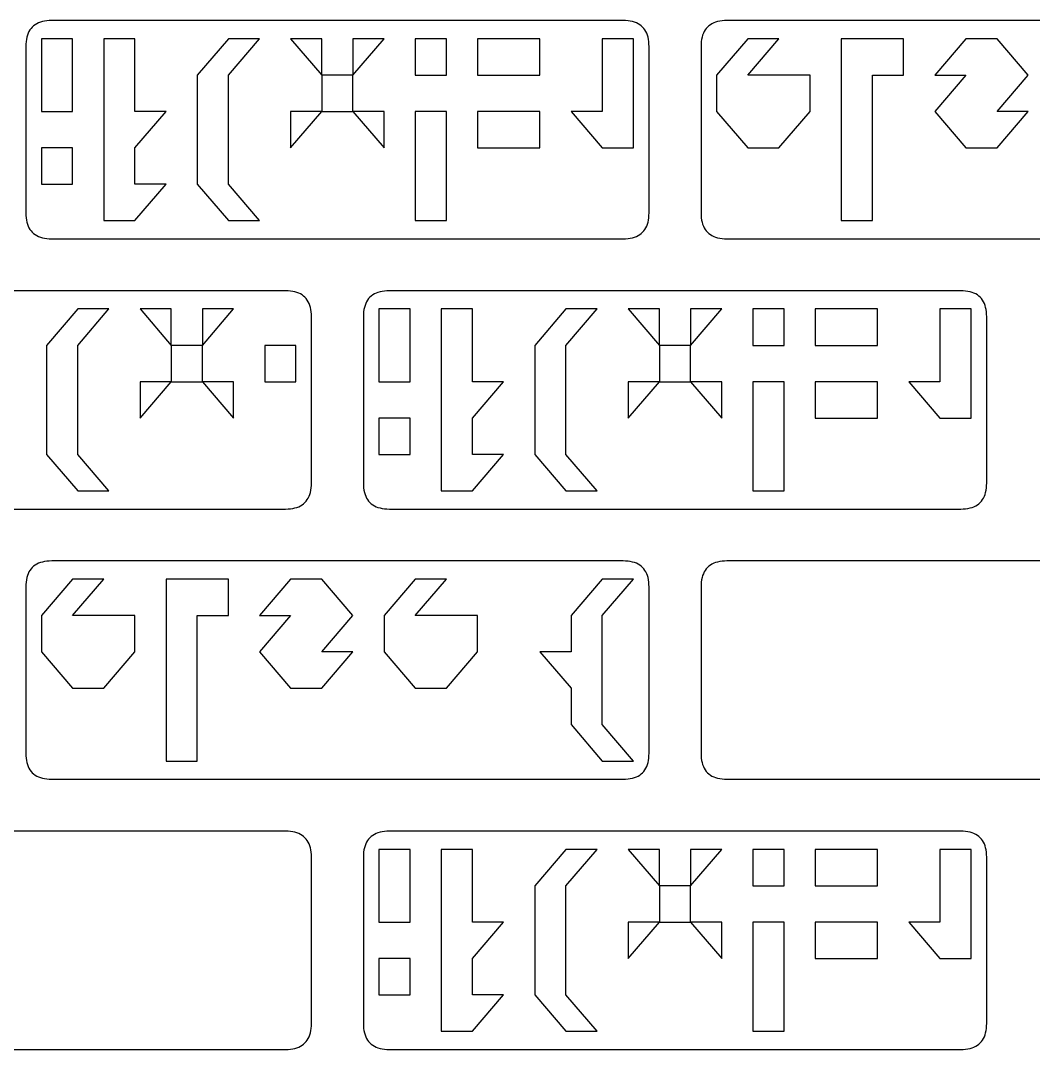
# Model space of a CAD drawing. Header units: metres. Extents: x 10 to 780, y 10 to 780.
# Drawn here: x 204 to 399, y 10 to 208 of the extents above; entities that cross this region are included whole.
import ezdxf

# ---------------------------------------------------------------- set-up
doc = ezdxf.new("R2010")
doc.units = ezdxf.units.M

msp = doc.modelspace()

# ---------------------------------------------------------------- linework, layer by layer
for p, q in [((209.05, 207.95), (208.6125, 207.8875)), ((209.05, 207.95), (208.6125, 207.8875)), ((209.5125, 207.9875), (209.05, 207.95)), ((209.5125, 207.9875), (209.05, 207.95)), ((210, 208), (209.5125, 207.9875)), ((210, 208), (209.5125, 207.9875)), ((320.0001, 208.00012), (210, 208)), ((320.0001, 208.00012), (210, 208)), ((320.48758, 207.98761), (320.0001, 208.00012)), ((320.48758, 207.98761), (320.0001, 208.00012)), ((320.95007, 207.9501), (320.48758, 207.98761)), ((320.95007, 207.9501), (320.48758, 207.98761)), ((321.38757, 207.88759), (320.95007, 207.9501)), ((321.38757, 207.88759), (320.95007, 207.9501)), ((339.05002, 207.95), (338.61252, 207.8875)), ((339.05002, 207.95), (338.61252, 207.8875)), ((339.5125, 207.9875), (339.05002, 207.95)), ((339.5125, 207.9875), (339.05002, 207.95)), ((340, 208), (339.5125, 207.9875)), ((340, 208), (339.5125, 207.9875)), ((450, 208.00012), (340, 208)), ((450, 208.00012), (340, 208)), ((205.80006, 206.20001), (205.61258, 205.88751)), ((205.80006, 206.20001), (205.61258, 205.88751)), ((206.01256, 206.4875), (205.80006, 206.20001)), ((206.01256, 206.4875), (205.80006, 206.20001)), ((206.25005, 206.75), (206.01256, 206.4875)), ((206.25005, 206.75), (206.01256, 206.4875)), ((206.51254, 206.9875), (206.25005, 206.75)), ((206.51254, 206.9875), (206.25005, 206.75)), ((206.80003, 207.2), (206.51254, 206.9875)), ((206.80003, 207.2), (206.51254, 206.9875)), ((207.11253, 207.3875), (206.80003, 207.2)), ((207.11253, 207.3875), (206.80003, 207.2)), ((207.45003, 207.55), (207.11253, 207.3875)), ((207.45003, 207.55), (207.11253, 207.3875)), ((207.81252, 207.6875), (207.45003, 207.55)), ((207.81252, 207.6875), (207.45003, 207.55)), ((208.20001, 207.8), (207.81252, 207.6875)), ((208.20001, 207.8), (207.81252, 207.6875)), ((208.6125, 207.8875), (208.20001, 207.8)), ((208.6125, 207.8875), (208.20001, 207.8)), ((321.80005, 207.80008), (321.38757, 207.88759)), ((321.80005, 207.80008), (321.38757, 207.88759)), ((322.18753, 207.68758), (321.80005, 207.80008)), ((322.18753, 207.68758), (321.80005, 207.80008)), ((322.55002, 207.55006), (322.18753, 207.68758)), ((322.55002, 207.55006), (322.18753, 207.68758)), ((322.8875, 207.38756), (322.55002, 207.55006)), ((322.8875, 207.38756), (322.55002, 207.55006)), ((323.2, 207.20006), (322.8875, 207.38756)), ((323.2, 207.20006), (322.8875, 207.38756)), ((323.48752, 206.98755), (323.2, 207.20006)), ((323.48752, 206.98755), (323.2, 207.20006)), ((323.75, 206.75005), (323.48752, 206.98755)), ((323.75, 206.75005), (323.48752, 206.98755)), ((323.9875, 206.48753), (323.75, 206.75005)), ((323.9875, 206.48753), (323.75, 206.75005)), ((324.19998, 206.20003), (323.9875, 206.48753)), ((324.19998, 206.20003), (323.9875, 206.48753)), ((324.38748, 205.88753), (324.19998, 206.20003)), ((324.38748, 205.88753), (324.19998, 206.20003)), ((335.80008, 206.20001), (335.61258, 205.88751)), ((335.80008, 206.20001), (335.61258, 205.88751)), ((336.01257, 206.4875), (335.80008, 206.20001)), ((336.01257, 206.4875), (335.80008, 206.20001)), ((336.25006, 206.75), (336.01257, 206.4875)), ((336.25006, 206.75), (336.01257, 206.4875)), ((336.51254, 206.9875), (336.25006, 206.75)), ((336.51254, 206.9875), (336.25006, 206.75)), ((336.80005, 207.2), (336.51254, 206.9875)), ((336.80005, 207.2), (336.51254, 206.9875)), ((337.11255, 207.3875), (336.80005, 207.2)), ((337.11255, 207.3875), (336.80005, 207.2)), ((337.45004, 207.55), (337.11255, 207.3875)), ((337.45004, 207.55), (337.11255, 207.3875)), ((337.81253, 207.6875), (337.45004, 207.55)), ((337.81253, 207.6875), (337.45004, 207.55)), ((338.2, 207.8), (337.81253, 207.6875)), ((338.2, 207.8), (337.81253, 207.6875)), ((338.61252, 207.8875), (338.2, 207.8)), ((338.61252, 207.8875), (338.2, 207.8)), ((205.05014, 203.95003), (205.01265, 203.48753)), ((205.05014, 203.95003), (205.01265, 203.48753)), ((205.11263, 204.38753), (205.05014, 203.95003)), ((205.11263, 204.38753), (205.05014, 203.95003)), ((205.20012, 204.80002), (205.11263, 204.38753)), ((205.20012, 204.80002), (205.11263, 204.38753)), ((205.3126, 205.18752), (205.20012, 204.80002)), ((205.3126, 205.18752), (205.20012, 204.80002)), ((205.45009, 205.55002), (205.3126, 205.18752)), ((205.45009, 205.55002), (205.3126, 205.18752)), ((205.61258, 205.88751), (205.45009, 205.55002)), ((205.61258, 205.88751), (205.45009, 205.55002)), ((214, 204.5), (208, 204.5)), ((208, 204.5), (208, 190.5)), ((214, 190.5), (214, 204.5)), ((226, 204.5), (220, 204.5)), ((220, 204.5), (220, 169.5)), ((226, 190.5), (226, 204.5)), ((244, 204.5), (238, 197.5)), ((244, 197.5), (250, 204.5)), ((250, 204.5), (244, 204.5)), ((262, 204.5), (256, 204.5)), ((256, 204.5), (262, 197.5)), ((262, 197.5), (262, 204.5)), ((268, 197.5), (274, 204.5)), ((274, 204.5), (268, 204.5)), ((268, 204.5), (268, 197.5)), ((286, 204.5), (280, 204.5)), ((280, 204.5), (280, 197.5)), ((286, 197.5), (286, 204.5)), ((304, 204.5), (292, 204.5)), ((292, 204.5), (292, 197.5)), ((304, 197.5), (304, 204.5)), ((322, 204.5), (316, 204.5)), ((316, 204.5), (316, 190.5)), ((322, 183.5), (322, 204.5)), ((324.55, 205.55002), (324.38748, 205.88753)), ((324.55, 205.55002), (324.38748, 205.88753)), ((324.6875, 205.18752), (324.55, 205.55002)), ((324.6875, 205.18752), (324.55, 205.55002)), ((324.8, 204.80002), (324.6875, 205.18752)), ((324.8, 204.80002), (324.6875, 205.18752)), ((324.88748, 204.38751), (324.8, 204.80002)), ((324.88748, 204.38751), (324.8, 204.80002)), ((324.94998, 203.95001), (324.88748, 204.38751)), ((324.94998, 203.95001), (324.88748, 204.38751)), ((324.9875, 203.4875), (324.94998, 203.95001)), ((324.9875, 203.4875), (324.94998, 203.95001)), ((335.05014, 203.95003), (335.01266, 203.48753)), ((335.05014, 203.95003), (335.01266, 203.48753)), ((335.11264, 204.38753), (335.05014, 203.95003)), ((335.11264, 204.38753), (335.05014, 203.95003)), ((335.20013, 204.80002), (335.11264, 204.38753)), ((335.20013, 204.80002), (335.11264, 204.38753)), ((335.31262, 205.18752), (335.20013, 204.80002)), ((335.31262, 205.18752), (335.20013, 204.80002)), ((335.4501, 205.55002), (335.31262, 205.18752)), ((335.4501, 205.55002), (335.31262, 205.18752)), ((335.61258, 205.88751), (335.4501, 205.55002)), ((335.61258, 205.88751), (335.4501, 205.55002)), ((344, 204.5), (338, 197.5)), ((344, 197.5), (350, 204.5)), ((350, 204.5), (344, 204.5)), ((374, 204.5), (362, 204.5)), ((362, 204.5), (362, 169.5)), ((374, 197.5), (374, 204.5)), ((386, 204.5), (380, 197.5)), ((392, 204.5), (386, 204.5)), ((398, 197.5), (392, 204.5)), ((205.00017, 203.00005), (205, 171)), ((205.00017, 203.00005), (205, 171)), ((205.01265, 203.48753), (205.00017, 203.00005)), ((205.01265, 203.48753), (205.00017, 203.00005)), ((325, 203), (324.9875, 203.4875)), ((325, 203), (324.9875, 203.4875)), ((325.0001, 171.00006), (325, 203)), ((325.0001, 171.00006), (325, 203)), ((335.00018, 203.00005), (335, 171)), ((335.00018, 203.00005), (335, 171)), ((335.01266, 203.48753), (335.00018, 203.00005)), ((335.01266, 203.48753), (335.00018, 203.00005)), ((238, 197.5), (238, 176.5)), ((244, 176.5), (244, 197.5)), ((268, 197.5), (262, 197.5)), ((262, 197.5), (262, 190.5)), ((268, 190.5), (268, 197.5)), ((280, 197.5), (286, 197.5)), ((292, 197.5), (304, 197.5)), ((338, 197.5), (338, 190.5)), ((356, 197.5), (344, 197.5)), ((356, 190.5), (356, 197.5)), ((368, 169.5), (368, 197.5)), ((368, 197.5), (374, 197.5)), ((380, 197.5), (386, 197.5)), ((386, 197.5), (380, 190.5)), ((392, 190.5), (398, 197.5)), ((208, 190.5), (214, 190.5)), ((226, 183.5), (232, 190.5)), ((232, 190.5), (226, 190.5)), ((256, 183.5), (262, 190.5)), ((262, 190.5), (256, 190.5)), ((256, 190.5), (256, 183.5)), ((262, 190.5), (268, 190.5)), ((268, 190.5), (274, 183.5)), ((274, 190.5), (268, 190.5)), ((274, 183.5), (274, 190.5)), ((286, 190.5), (280, 190.5)), ((280, 190.5), (280, 169.5)), ((286, 169.5), (286, 190.5)), ((304, 190.5), (292, 190.5)), ((292, 190.5), (292, 183.5)), ((304, 183.5), (304, 190.5)), ((316, 190.5), (310, 190.5)), ((310, 190.5), (316, 183.5)), ((338, 190.5), (344, 183.5)), ((350, 183.5), (356, 190.5)), ((380, 190.5), (386, 183.5)), ((392, 183.5), (398, 190.5)), ((398, 190.5), (392, 190.5)), ((214, 183.5), (208, 183.5)), ((208, 183.5), (208, 176.5)), ((214, 176.5), (214, 183.5)), ((226, 176.5), (226, 183.5)), ((292, 183.5), (304, 183.5)), ((316, 183.5), (322, 183.5)), ((344, 183.5), (350, 183.5)), ((386, 183.5), (392, 183.5)), ((208, 176.5), (214, 176.5)), ((226, 169.5), (232, 176.5)), ((232, 176.5), (226, 176.5)), ((238, 176.5), (244, 169.5)), ((250, 169.5), (244, 176.5)), ((205, 171), (205.0125, 170.5125)), ((205, 171), (205.0125, 170.5125)), ((205.0125, 170.5125), (205.05, 170.05)), ((205.0125, 170.5125), (205.05, 170.05)), ((324.95007, 170.05005), (324.98758, 170.51256)), ((324.95007, 170.05005), (324.98758, 170.51256)), ((324.98758, 170.51256), (325.0001, 171.00006)), ((324.98758, 170.51256), (325.0001, 171.00006)), ((335, 171), (335.0125, 170.5125)), ((335, 171), (335.0125, 170.5125)), ((335.0125, 170.5125), (335.05002, 170.05)), ((335.0125, 170.5125), (335.05002, 170.05)), ((205.05, 170.05), (205.1125, 169.6125)), ((205.05, 170.05), (205.1125, 169.6125)), ((205.1125, 169.6125), (205.2, 169.20001)), ((205.1125, 169.6125), (205.2, 169.20001)), ((205.2, 169.20001), (205.3125, 168.81252)), ((205.2, 169.20001), (205.3125, 168.81252)), ((205.3125, 168.81252), (205.45, 168.45001)), ((205.3125, 168.81252), (205.45, 168.45001)), ((205.45, 168.45001), (205.6125, 168.11252)), ((205.45, 168.45001), (205.6125, 168.11252)), ((220, 169.5), (226, 169.5)), ((244, 169.5), (250, 169.5)), ((280, 169.5), (286, 169.5)), ((324.38757, 168.11253), (324.55008, 168.45004)), ((324.38757, 168.11253), (324.55008, 168.45004)), ((324.55008, 168.45004), (324.6876, 168.81255)), ((324.55008, 168.45004), (324.6876, 168.81255)), ((324.6876, 168.81255), (324.80008, 169.20004)), ((324.6876, 168.81255), (324.80008, 169.20004)), ((324.80008, 169.20004), (324.88757, 169.61255)), ((324.80008, 169.20004), (324.88757, 169.61255)), ((324.88757, 169.61255), (324.95007, 170.05005)), ((324.88757, 169.61255), (324.95007, 170.05005)), ((335.05002, 170.05), (335.11252, 169.6125)), ((335.05002, 170.05), (335.11252, 169.6125)), ((335.11252, 169.6125), (335.2, 169.20001)), ((335.11252, 169.6125), (335.2, 169.20001)), ((335.2, 169.20001), (335.3125, 168.81252)), ((335.2, 169.20001), (335.3125, 168.81252)), ((335.3125, 168.81252), (335.45, 168.45001)), ((335.3125, 168.81252), (335.45, 168.45001)), ((335.45, 168.45001), (335.61252, 168.11252)), ((335.45, 168.45001), (335.61252, 168.11252)), ((362, 169.5), (368, 169.5)), ((205.6125, 168.11252), (205.8, 167.80002)), ((205.6125, 168.11252), (205.8, 167.80002)), ((205.8, 167.80002), (206.0125, 167.51253)), ((205.8, 167.80002), (206.0125, 167.51253)), ((206.0125, 167.51253), (206.25, 167.25003)), ((206.0125, 167.51253), (206.25, 167.25003)), ((206.25, 167.25003), (206.5125, 167.01254)), ((206.25, 167.25003), (206.5125, 167.01254)), ((206.5125, 167.01254), (206.8, 166.80005)), ((206.5125, 167.01254), (206.8, 166.80005)), ((206.8, 166.80005), (207.1125, 166.61255)), ((206.8, 166.80005), (207.1125, 166.61255)), ((207.1125, 166.61255), (207.45, 166.45006)), ((207.1125, 166.61255), (207.45, 166.45006)), ((207.45, 166.45006), (207.8125, 166.31256)), ((207.45, 166.45006), (207.8125, 166.31256)), ((322.18753, 166.31252), (322.55005, 166.45001)), ((322.18753, 166.31252), (322.55005, 166.45001)), ((322.55005, 166.45001), (322.88754, 166.61252)), ((322.55005, 166.45001), (322.88754, 166.61252)), ((322.88754, 166.61252), (323.20004, 166.80002)), ((322.88754, 166.61252), (323.20004, 166.80002)), ((323.20004, 166.80002), (323.48755, 167.01253)), ((323.20004, 166.80002), (323.48755, 167.01253)), ((323.48755, 167.01253), (323.75006, 167.25003)), ((323.48755, 167.01253), (323.75006, 167.25003)), ((323.75006, 167.25003), (323.98758, 167.51253)), ((323.75006, 167.25003), (323.98758, 167.51253)), ((323.98758, 167.51253), (324.20007, 167.80003)), ((323.98758, 167.51253), (324.20007, 167.80003)), ((324.20007, 167.80003), (324.38757, 168.11253)), ((324.20007, 167.80003), (324.38757, 168.11253)), ((335.61252, 168.11252), (335.80002, 167.80002)), ((335.61252, 168.11252), (335.80002, 167.80002)), ((335.80002, 167.80002), (336.0125, 167.51253)), ((335.80002, 167.80002), (336.0125, 167.51253)), ((336.0125, 167.51253), (336.25, 167.25003)), ((336.0125, 167.51253), (336.25, 167.25003)), ((336.25, 167.25003), (336.5125, 167.01254)), ((336.25, 167.25003), (336.5125, 167.01254)), ((336.5125, 167.01254), (336.80002, 166.80005)), ((336.5125, 167.01254), (336.80002, 166.80005)), ((336.80002, 166.80005), (337.11252, 166.61255)), ((336.80002, 166.80005), (337.11252, 166.61255)), ((337.11252, 166.61255), (337.45, 166.45006)), ((337.11252, 166.61255), (337.45, 166.45006)), ((337.45, 166.45006), (337.8125, 166.31256)), ((337.45, 166.45006), (337.8125, 166.31256)), ((207.8125, 166.31256), (208.2, 166.20007)), ((207.8125, 166.31256), (208.2, 166.20007)), ((208.2, 166.20007), (208.61249, 166.11258)), ((208.2, 166.20007), (208.61249, 166.11258)), ((208.61249, 166.11258), (209.04999, 166.05008)), ((208.61249, 166.11258), (209.04999, 166.05008)), ((209.04999, 166.05008), (209.51248, 166.01259)), ((209.04999, 166.05008), (209.51248, 166.01259)), ((209.51248, 166.01259), (209.99998, 166.00009)), ((209.51248, 166.01259), (209.99998, 166.00009)), ((209.99998, 166.00009), (320, 166)), ((209.99998, 166.00009), (320, 166)), ((320, 166), (320.48752, 166.0125)), ((320, 166), (320.48752, 166.0125)), ((320.48752, 166.0125), (320.95, 166.05)), ((320.48752, 166.0125), (320.95, 166.05)), ((320.95, 166.05), (321.3875, 166.1125)), ((320.95, 166.05), (321.3875, 166.1125)), ((321.3875, 166.1125), (321.80002, 166.20001)), ((321.3875, 166.1125), (321.80002, 166.20001)), ((321.80002, 166.20001), (322.18753, 166.31252)), ((321.80002, 166.20001), (322.18753, 166.31252)), ((337.8125, 166.31256), (338.2, 166.20007)), ((337.8125, 166.31256), (338.2, 166.20007)), ((338.2, 166.20007), (338.61252, 166.11258)), ((338.2, 166.20007), (338.61252, 166.11258)), ((338.61252, 166.11258), (339.05002, 166.05008)), ((338.61252, 166.11258), (339.05002, 166.05008)), ((339.05002, 166.05008), (339.5125, 166.01259)), ((339.05002, 166.05008), (339.5125, 166.01259)), ((339.5125, 166.01259), (340, 166.00009)), ((339.5125, 166.01259), (340, 166.00009)), ((340, 166.00009), (450, 166)), ((340, 166.00009), (450, 166)), ((255.00005, 156), (145, 156)), ((255.00005, 156), (145, 156)), ((255.48755, 155.9875), (255.00005, 156)), ((255.48755, 155.9875), (255.00005, 156)), ((255.95004, 155.95), (255.48755, 155.9875)), ((255.95004, 155.95), (255.48755, 155.9875)), ((256.38754, 155.8875), (255.95004, 155.95)), ((256.38754, 155.8875), (255.95004, 155.95)), ((256.80005, 155.8), (256.38754, 155.8875)), ((256.80005, 155.8), (256.38754, 155.8875)), ((257.18753, 155.6875), (256.80005, 155.8)), ((257.18753, 155.6875), (256.80005, 155.8)), ((257.55002, 155.55), (257.18753, 155.6875)), ((257.55002, 155.55), (257.18753, 155.6875)), ((257.8875, 155.3875), (257.55002, 155.55)), ((257.8875, 155.3875), (257.55002, 155.55)), ((258.2, 155.2), (257.8875, 155.3875)), ((258.2, 155.2), (257.8875, 155.3875)), ((258.48752, 154.9875), (258.2, 155.2)), ((258.48752, 154.9875), (258.2, 155.2)), ((258.75, 154.75), (258.48752, 154.9875)), ((258.75, 154.75), (258.48752, 154.9875)), ((258.9875, 154.4875), (258.75, 154.75)), ((258.9875, 154.4875), (258.75, 154.75)), ((259.19998, 154.2), (258.9875, 154.4875)), ((259.19998, 154.2), (258.9875, 154.4875)), ((271.01254, 154.48752), (270.80005, 154.20003)), ((271.01254, 154.48752), (270.80005, 154.20003)), ((271.25003, 154.75002), (271.01254, 154.48752)), ((271.25003, 154.75002), (271.01254, 154.48752)), ((271.5125, 154.98752), (271.25003, 154.75002)), ((271.5125, 154.98752), (271.25003, 154.75002)), ((271.80002, 155.20001), (271.5125, 154.98752)), ((271.80002, 155.20001), (271.5125, 154.98752)), ((272.11252, 155.38751), (271.80002, 155.20001)), ((272.11252, 155.38751), (271.80002, 155.20001)), ((272.45, 155.55), (272.11252, 155.38751)), ((272.45, 155.55), (272.11252, 155.38751)), ((272.8125, 155.6875), (272.45, 155.55)), ((272.8125, 155.6875), (272.45, 155.55)), ((273.2, 155.8), (272.8125, 155.6875)), ((273.2, 155.8), (272.8125, 155.6875)), ((273.61252, 155.8875), (273.2, 155.8)), ((273.61252, 155.8875), (273.2, 155.8)), ((274.05002, 155.95), (273.61252, 155.8875)), ((274.05002, 155.95), (273.61252, 155.8875)), ((274.5125, 155.9875), (274.05002, 155.95)), ((274.5125, 155.9875), (274.05002, 155.95)), ((275, 156), (274.5125, 155.9875)), ((275, 156), (274.5125, 155.9875)), ((385.0001, 156), (275, 156)), ((385.0001, 156), (275, 156)), ((385.48758, 155.9875), (385.0001, 156)), ((385.48758, 155.9875), (385.0001, 156)), ((385.95007, 155.95), (385.48758, 155.9875)), ((385.95007, 155.95), (385.48758, 155.9875)), ((386.38757, 155.8875), (385.95007, 155.95)), ((386.38757, 155.8875), (385.95007, 155.95)), ((386.80008, 155.8), (386.38757, 155.8875)), ((386.80008, 155.8), (386.38757, 155.8875)), ((387.18756, 155.6875), (386.80008, 155.8)), ((387.18756, 155.6875), (386.80008, 155.8)), ((387.55005, 155.55), (387.18756, 155.6875)), ((387.55005, 155.55), (387.18756, 155.6875)), ((387.88754, 155.3875), (387.55005, 155.55)), ((387.88754, 155.3875), (387.55005, 155.55)), ((388.20004, 155.2), (387.88754, 155.3875)), ((388.20004, 155.2), (387.88754, 155.3875)), ((388.48755, 154.9875), (388.20004, 155.2)), ((388.48755, 154.9875), (388.20004, 155.2)), ((388.75003, 154.75), (388.48755, 154.9875)), ((388.75003, 154.75), (388.48755, 154.9875)), ((388.98752, 154.4875), (388.75003, 154.75)), ((388.98752, 154.4875), (388.75003, 154.75)), ((389.2, 154.2), (388.98752, 154.4875)), ((389.2, 154.2), (388.98752, 154.4875)), ((215, 152.5), (209, 145.5)), ((215, 145.5), (221, 152.5)), ((221, 152.5), (215, 152.5)), ((233, 152.5), (227, 152.5)), ((227, 152.5), (233, 145.5)), ((233, 145.5), (233, 152.5)), ((239, 145.5), (245, 152.5)), ((245, 152.5), (239, 152.5)), ((239, 152.5), (239, 145.5)), ((259.38748, 153.8875), (259.19998, 154.2)), ((259.38748, 153.8875), (259.19998, 154.2)), ((259.55, 153.55), (259.38748, 153.8875)), ((259.55, 153.55), (259.38748, 153.8875)), ((259.6875, 153.1875), (259.55, 153.55)), ((259.6875, 153.1875), (259.55, 153.55)), ((259.8, 152.8), (259.6875, 153.1875)), ((259.8, 152.8), (259.6875, 153.1875)), ((259.88748, 152.3875), (259.8, 152.8)), ((259.88748, 152.3875), (259.8, 152.8)), ((270.20007, 152.80003), (270.11258, 152.38754)), ((270.20007, 152.80003), (270.11258, 152.38754)), ((270.31256, 153.18753), (270.20007, 152.80003)), ((270.31256, 153.18753), (270.20007, 152.80003)), ((270.45004, 153.55003), (270.31256, 153.18753)), ((270.45004, 153.55003), (270.31256, 153.18753)), ((270.61255, 153.88753), (270.45004, 153.55003)), ((270.61255, 153.88753), (270.45004, 153.55003)), ((270.80005, 154.20003), (270.61255, 153.88753)), ((270.80005, 154.20003), (270.61255, 153.88753)), ((279, 152.5), (273, 152.5)), ((273, 152.5), (273, 138.5)), ((279, 138.5), (279, 152.5)), ((291, 152.5), (285, 152.5)), ((285, 152.5), (285, 117.5)), ((291, 138.5), (291, 152.5)), ((309, 152.5), (303, 145.5)), ((309, 145.5), (315, 152.5)), ((315, 152.5), (309, 152.5)), ((327, 152.5), (321, 152.5)), ((321, 152.5), (327, 145.5)), ((327, 145.5), (327, 152.5)), ((333, 145.5), (339, 152.5)), ((339, 152.5), (333, 152.5)), ((333, 152.5), (333, 145.5)), ((351, 152.5), (345, 152.5)), ((345, 152.5), (345, 145.5)), ((351, 145.5), (351, 152.5)), ((369, 152.5), (357, 152.5)), ((357, 152.5), (357, 145.5)), ((369, 145.5), (369, 152.5)), ((387, 152.5), (381, 152.5)), ((381, 152.5), (381, 138.5)), ((387, 131.5), (387, 152.5)), ((389.3875, 153.8875), (389.2, 154.2)), ((389.3875, 153.8875), (389.2, 154.2)), ((389.55002, 153.55), (389.3875, 153.8875)), ((389.55002, 153.55), (389.3875, 153.8875)), ((389.6875, 153.1875), (389.55002, 153.55)), ((389.6875, 153.1875), (389.55002, 153.55)), ((389.8, 152.8), (389.6875, 153.1875)), ((389.8, 152.8), (389.6875, 153.1875)), ((389.88748, 152.3875), (389.8, 152.8)), ((389.88748, 152.3875), (389.8, 152.8)), ((259.94998, 151.95), (259.88748, 152.3875)), ((259.94998, 151.95), (259.88748, 152.3875)), ((259.9875, 151.4875), (259.94998, 151.95)), ((259.9875, 151.4875), (259.94998, 151.95)), ((260, 151), (259.9875, 151.4875)), ((260, 151), (259.9875, 151.4875)), ((260.00012, 119.000015), (260, 151)), ((260.00012, 119.000015), (260, 151)), ((270.0001, 151.00005), (270, 119)), ((270.0001, 151.00005), (270, 119)), ((270.01257, 151.48755), (270.0001, 151.00005)), ((270.01257, 151.48755), (270.0001, 151.00005)), ((270.05008, 151.95004), (270.01257, 151.48755)), ((270.05008, 151.95004), (270.01257, 151.48755)), ((270.11258, 152.38754), (270.05008, 151.95004)), ((270.11258, 152.38754), (270.05008, 151.95004)), ((389.94998, 151.95), (389.88748, 152.3875)), ((389.94998, 151.95), (389.88748, 152.3875)), ((389.9875, 151.4875), (389.94998, 151.95)), ((389.9875, 151.4875), (389.94998, 151.95)), ((390, 151), (389.9875, 151.4875)), ((390, 151), (389.9875, 151.4875)), ((390.00012, 119.000015), (390, 151)), ((390.00012, 119.000015), (390, 151)), ((209, 145.5), (209, 124.5)), ((215, 124.5), (215, 145.5)), ((239, 145.5), (233, 145.5)), ((233, 145.5), (233, 138.5)), ((239, 138.5), (239, 145.5)), ((257, 145.5), (251, 145.5)), ((251, 145.5), (251, 138.5)), ((257, 138.5), (257, 145.5)), ((303, 145.5), (303, 124.5)), ((309, 124.5), (309, 145.5)), ((333, 145.5), (327, 145.5)), ((327, 145.5), (327, 138.5)), ((333, 138.5), (333, 145.5)), ((345, 145.5), (351, 145.5)), ((357, 145.5), (369, 145.5)), ((227, 131.5), (233, 138.5)), ((233, 138.5), (227, 138.5)), ((227, 138.5), (227, 131.5)), ((233, 138.5), (239, 138.5)), ((239, 138.5), (245, 131.5)), ((245, 138.5), (239, 138.5)), ((245, 131.5), (245, 138.5)), ((251, 138.5), (257, 138.5)), ((273, 138.5), (279, 138.5)), ((291, 131.5), (297, 138.5)), ((297, 138.5), (291, 138.5)), ((321, 131.5), (327, 138.5)), ((327, 138.5), (321, 138.5)), ((321, 138.5), (321, 131.5)), ((327, 138.5), (333, 138.5)), ((333, 138.5), (339, 131.5)), ((339, 138.5), (333, 138.5)), ((339, 131.5), (339, 138.5)), ((351, 138.5), (345, 138.5)), ((345, 138.5), (345, 117.5)), ((351, 117.5), (351, 138.5)), ((369, 138.5), (357, 138.5)), ((357, 138.5), (357, 131.5)), ((369, 131.5), (369, 138.5)), ((381, 138.5), (375, 138.5)), ((375, 138.5), (381, 131.5)), ((279, 131.5), (273, 131.5)), ((273, 131.5), (273, 124.5)), ((279, 124.5), (279, 131.5)), ((291, 124.5), (291, 131.5)), ((357, 131.5), (369, 131.5)), ((381, 131.5), (387, 131.5)), ((209, 124.5), (215, 117.5)), ((221, 117.5), (215, 124.5)), ((273, 124.5), (279, 124.5)), ((291, 117.5), (297, 124.5)), ((297, 124.5), (291, 124.5)), ((303, 124.5), (309, 117.5)), ((315, 117.5), (309, 124.5)), ((259.9876, 118.51251), (260.00012, 119.000015)), ((259.9876, 118.51251), (260.00012, 119.000015)), ((270, 119), (270.0125, 118.5125)), ((270, 119), (270.0125, 118.5125)), ((389.9876, 118.51251), (390.00012, 119.000015)), ((389.9876, 118.51251), (390.00012, 119.000015)), ((215, 117.5), (221, 117.5)), ((259.68756, 116.81251), (259.80008, 117.20001)), ((259.68756, 116.81251), (259.80008, 117.20001)), ((259.80008, 117.20001), (259.8876, 117.61251)), ((259.80008, 117.20001), (259.8876, 117.61251)), ((259.8876, 117.61251), (259.9501, 118.05001)), ((259.8876, 117.61251), (259.9501, 118.05001)), ((259.9501, 118.05001), (259.9876, 118.51251)), ((259.9501, 118.05001), (259.9876, 118.51251)), ((270.0125, 118.5125), (270.05002, 118.049995)), ((270.0125, 118.5125), (270.05002, 118.049995)), ((270.05002, 118.049995), (270.11252, 117.612495)), ((270.05002, 118.049995), (270.11252, 117.612495)), ((270.11252, 117.612495), (270.2, 117.2)), ((270.11252, 117.612495), (270.2, 117.2)), ((270.2, 117.2), (270.3125, 116.8125)), ((270.2, 117.2), (270.3125, 116.8125)), ((285, 117.5), (291, 117.5)), ((309, 117.5), (315, 117.5)), ((345, 117.5), (351, 117.5)), ((389.6876, 116.81251), (389.8001, 117.20001)), ((389.6876, 116.81251), (389.8001, 117.20001)), ((389.8001, 117.20001), (389.8876, 117.61251)), ((389.8001, 117.20001), (389.8876, 117.61251)), ((389.8876, 117.61251), (389.9501, 118.05001)), ((389.8876, 117.61251), (389.9501, 118.05001)), ((389.9501, 118.05001), (389.9876, 118.51251)), ((389.9501, 118.05001), (389.9876, 118.51251)), ((258.2, 114.799995), (258.48752, 115.0125)), ((258.2, 114.799995), (258.48752, 115.0125)), ((258.48752, 115.0125), (258.75003, 115.25)), ((258.48752, 115.0125), (258.75003, 115.25)), ((258.75003, 115.25), (258.98755, 115.512505)), ((258.75003, 115.25), (258.98755, 115.512505)), ((258.98755, 115.512505), (259.20004, 115.8)), ((258.98755, 115.512505), (259.20004, 115.8)), ((259.20004, 115.8), (259.38754, 116.1125)), ((259.20004, 115.8), (259.38754, 116.1125)), ((259.38754, 116.1125), (259.55005, 116.450005)), ((259.38754, 116.1125), (259.55005, 116.450005)), ((259.55005, 116.450005), (259.68756, 116.81251)), ((259.55005, 116.450005), (259.68756, 116.81251)), ((270.3125, 116.8125), (270.45, 116.450005)), ((270.3125, 116.8125), (270.45, 116.450005)), ((270.45, 116.450005), (270.61252, 116.1125)), ((270.45, 116.450005), (270.61252, 116.1125)), ((270.61252, 116.1125), (270.80002, 115.8)), ((270.61252, 116.1125), (270.80002, 115.8)), ((270.80002, 115.8), (271.0125, 115.512505)), ((270.80002, 115.8), (271.0125, 115.512505)), ((271.0125, 115.512505), (271.25, 115.25001)), ((271.0125, 115.512505), (271.25, 115.25001)), ((271.25, 115.25001), (271.5125, 115.01251)), ((271.25, 115.25001), (271.5125, 115.01251)), ((271.5125, 115.01251), (271.80002, 114.80002)), ((271.5125, 115.01251), (271.80002, 114.80002)), ((388.20004, 114.799995), (388.48755, 115.0125)), ((388.20004, 114.799995), (388.48755, 115.0125)), ((388.48755, 115.0125), (388.75006, 115.25)), ((388.48755, 115.0125), (388.75006, 115.25)), ((388.75006, 115.25), (388.98758, 115.512505)), ((388.75006, 115.25), (388.98758, 115.512505)), ((388.98758, 115.512505), (389.20007, 115.8)), ((388.98758, 115.512505), (389.20007, 115.8)), ((389.20007, 115.8), (389.38757, 116.1125)), ((389.20007, 115.8), (389.38757, 116.1125)), ((389.38757, 116.1125), (389.55008, 116.450005)), ((389.38757, 116.1125), (389.55008, 116.450005)), ((389.55008, 116.450005), (389.6876, 116.81251)), ((389.55008, 116.450005), (389.6876, 116.81251)), ((145.00008, 114.00004), (255, 114)), ((145.00008, 114.00004), (255, 114)), ((255, 114), (255.4875, 114.0125)), ((255, 114), (255.4875, 114.0125)), ((255.4875, 114.0125), (255.95, 114.049995)), ((255.4875, 114.0125), (255.95, 114.049995)), ((255.95, 114.049995), (256.3875, 114.112495)), ((255.95, 114.049995), (256.3875, 114.112495)), ((256.3875, 114.112495), (256.80002, 114.2)), ((256.3875, 114.112495), (256.80002, 114.2)), ((256.80002, 114.2), (257.18753, 114.3125)), ((256.80002, 114.2), (257.18753, 114.3125)), ((257.18753, 114.3125), (257.55002, 114.45)), ((257.18753, 114.3125), (257.55002, 114.45)), ((257.55002, 114.45), (257.8875, 114.612495)), ((257.55002, 114.45), (257.8875, 114.612495)), ((257.8875, 114.612495), (258.2, 114.799995)), ((257.8875, 114.612495), (258.2, 114.799995)), ((271.80002, 114.80002), (272.11252, 114.61252)), ((271.80002, 114.80002), (272.11252, 114.61252)), ((272.11252, 114.61252), (272.45, 114.45002)), ((272.11252, 114.61252), (272.45, 114.45002)), ((272.45, 114.45002), (272.81253, 114.31252)), ((272.45, 114.45002), (272.81253, 114.31252)), ((272.81253, 114.31252), (273.20004, 114.20003)), ((272.81253, 114.31252), (273.20004, 114.20003)), ((273.20004, 114.20003), (273.61255, 114.11253)), ((273.20004, 114.20003), (273.61255, 114.11253)), ((273.61255, 114.11253), (274.05005, 114.05003)), ((273.61255, 114.11253), (274.05005, 114.05003)), ((274.05005, 114.05003), (274.51254, 114.012535)), ((274.05005, 114.05003), (274.51254, 114.012535)), ((274.51254, 114.012535), (275.00006, 114.00004)), ((274.51254, 114.012535), (275.00006, 114.00004)), ((275.00006, 114.00004), (385, 114)), ((275.00006, 114.00004), (385, 114)), ((385, 114), (385.48752, 114.0125)), ((385, 114), (385.48752, 114.0125)), ((385.48752, 114.0125), (385.95, 114.049995)), ((385.48752, 114.0125), (385.95, 114.049995)), ((385.95, 114.049995), (386.3875, 114.112495)), ((385.95, 114.049995), (386.3875, 114.112495)), ((386.3875, 114.112495), (386.80002, 114.2)), ((386.3875, 114.112495), (386.80002, 114.2)), ((386.80002, 114.2), (387.18753, 114.3125)), ((386.80002, 114.2), (387.18753, 114.3125)), ((387.18753, 114.3125), (387.55005, 114.45)), ((387.18753, 114.3125), (387.55005, 114.45)), ((387.55005, 114.45), (387.88754, 114.612495)), ((387.55005, 114.45), (387.88754, 114.612495)), ((387.88754, 114.612495), (388.20004, 114.799995)), ((387.88754, 114.612495), (388.20004, 114.799995)), ((206.51254, 102.9875), (206.25005, 102.75)), ((206.51254, 102.9875), (206.25005, 102.75)), ((206.80003, 103.200005), (206.51254, 102.9875)), ((206.80003, 103.200005), (206.51254, 102.9875)), ((207.11253, 103.387505), (206.80003, 103.200005)), ((207.11253, 103.387505), (206.80003, 103.200005)), ((207.45003, 103.55), (207.11253, 103.387505)), ((207.45003, 103.55), (207.11253, 103.387505)), ((207.81252, 103.6875), (207.45003, 103.55)), ((207.81252, 103.6875), (207.45003, 103.55)), ((208.20001, 103.8), (207.81252, 103.6875)), ((208.20001, 103.8), (207.81252, 103.6875)), ((208.6125, 103.887505), (208.20001, 103.8)), ((208.6125, 103.887505), (208.20001, 103.8)), ((209.05, 103.950005), (208.6125, 103.887505)), ((209.05, 103.950005), (208.6125, 103.887505)), ((209.5125, 103.9875), (209.05, 103.950005)), ((209.5125, 103.9875), (209.05, 103.950005)), ((210, 104), (209.5125, 103.9875)), ((210, 104), (209.5125, 103.9875)), ((320.0001, 104.00008), (210, 104)), ((320.0001, 104.00008), (210, 104)), ((320.48758, 103.98757), (320.0001, 104.00008)), ((320.48758, 103.98757), (320.0001, 104.00008)), ((320.95007, 103.950066), (320.48758, 103.98757)), ((320.95007, 103.950066), (320.48758, 103.98757)), ((321.38757, 103.88756), (320.95007, 103.950066)), ((321.38757, 103.88756), (320.95007, 103.950066)), ((321.80005, 103.80005), (321.38757, 103.88756)), ((321.80005, 103.80005), (321.38757, 103.88756)), ((322.18753, 103.687546), (321.80005, 103.80005)), ((322.18753, 103.687546), (321.80005, 103.80005)), ((322.55002, 103.55004), (322.18753, 103.687546)), ((322.55002, 103.55004), (322.18753, 103.687546)), ((322.8875, 103.387535), (322.55002, 103.55004)), ((322.8875, 103.387535), (322.55002, 103.55004)), ((323.2, 103.20003), (322.8875, 103.387535)), ((323.2, 103.20003), (322.8875, 103.387535)), ((323.48752, 102.987526), (323.2, 103.20003)), ((323.48752, 102.987526), (323.2, 103.20003)), ((323.75, 102.75002), (323.48752, 102.987526)), ((323.75, 102.75002), (323.48752, 102.987526)), ((336.51254, 102.9875), (336.25006, 102.75)), ((336.80005, 103.200005), (336.51254, 102.9875)), ((337.11255, 103.387505), (336.80005, 103.200005)), ((337.45004, 103.55), (337.11255, 103.387505)), ((337.81253, 103.6875), (337.45004, 103.55)), ((338.2, 103.8), (337.81253, 103.6875)), ((338.61252, 103.887505), (338.2, 103.8)), ((339.05002, 103.950005), (338.61252, 103.887505)), ((339.5125, 103.9875), (339.05002, 103.950005)), ((340, 104), (339.5125, 103.9875)), ((450, 104.00008), (340, 104)), ((205.3126, 101.1875), (205.20012, 100.8)), ((205.3126, 101.1875), (205.20012, 100.8)), ((205.45009, 101.55), (205.3126, 101.1875)), ((205.45009, 101.55), (205.3126, 101.1875)), ((205.61258, 101.887505), (205.45009, 101.55)), ((205.61258, 101.887505), (205.45009, 101.55)), ((205.80006, 102.200005), (205.61258, 101.887505)), ((205.80006, 102.200005), (205.61258, 101.887505)), ((206.01256, 102.4875), (205.80006, 102.200005)), ((206.01256, 102.4875), (205.80006, 102.200005)), ((206.25005, 102.75), (206.01256, 102.4875)), ((206.25005, 102.75), (206.01256, 102.4875)), ((323.9875, 102.48752), (323.75, 102.75002)), ((323.9875, 102.48752), (323.75, 102.75002)), ((324.19998, 102.20001), (323.9875, 102.48752)), ((324.19998, 102.20001), (323.9875, 102.48752)), ((324.38748, 101.88751), (324.19998, 102.20001)), ((324.38748, 101.88751), (324.19998, 102.20001)), ((324.55, 101.55001), (324.38748, 101.88751)), ((324.55, 101.55001), (324.38748, 101.88751)), ((324.6875, 101.18751), (324.55, 101.55001)), ((324.6875, 101.18751), (324.55, 101.55001)), ((324.8, 100.8), (324.6875, 101.18751)), ((324.8, 100.8), (324.6875, 101.18751)), ((335.31262, 101.1875), (335.20013, 100.8)), ((335.4501, 101.55), (335.31262, 101.1875)), ((335.61258, 101.887505), (335.4501, 101.55)), ((335.80008, 102.200005), (335.61258, 101.887505)), ((336.01257, 102.4875), (335.80008, 102.200005)), ((336.25006, 102.75), (336.01257, 102.4875)), ((205.01265, 99.4875), (205.00017, 99)), ((205.01265, 99.4875), (205.00017, 99)), ((205.05014, 99.950005), (205.01265, 99.4875)), ((205.05014, 99.950005), (205.01265, 99.4875)), ((205.11263, 100.387505), (205.05014, 99.950005)), ((205.11263, 100.387505), (205.05014, 99.950005)), ((205.20012, 100.8), (205.11263, 100.387505)), ((205.20012, 100.8), (205.11263, 100.387505)), ((214, 100.5), (208, 93.5)), ((214, 93.5), (220, 100.5)), ((220, 100.5), (214, 100.5)), ((244, 100.5), (232, 100.5)), ((232, 100.5), (232, 65.5)), ((244, 93.5), (244, 100.5)), ((256, 100.5), (250, 93.5)), ((262, 100.5), (256, 100.5)), ((268, 93.5), (262, 100.5)), ((280, 100.5), (274, 93.5)), ((280, 93.5), (286, 100.5)), ((286, 100.5), (280, 100.5)), ((316, 100.5), (310, 93.5)), ((316, 93.5), (322, 100.5)), ((322, 100.5), (316, 100.5)), ((324.88748, 100.387505), (324.8, 100.8)), ((324.88748, 100.387505), (324.8, 100.8)), ((324.94998, 99.950005), (324.88748, 100.387505)), ((324.94998, 99.950005), (324.88748, 100.387505)), ((324.9875, 99.4875), (324.94998, 99.950005)), ((324.9875, 99.4875), (324.94998, 99.950005)), ((325, 99), (324.9875, 99.4875)), ((325, 99), (324.9875, 99.4875)), ((335.01266, 99.4875), (335.00018, 99)), ((335.05014, 99.950005), (335.01266, 99.4875)), ((335.11264, 100.387505), (335.05014, 99.950005)), ((335.20013, 100.8), (335.11264, 100.387505)), ((205.00017, 99), (205, 67)), ((205.00017, 99), (205, 67)), ((325.0001, 67.000015), (325, 99)), ((325.0001, 67.000015), (325, 99)), ((335.00018, 99), (335, 67)), ((208, 93.5), (208, 86.5)), ((226, 93.5), (214, 93.5)), ((226, 86.5), (226, 93.5)), ((238, 65.5), (238, 93.5)), ((238, 93.5), (244, 93.5)), ((250, 93.5), (256, 93.5)), ((256, 93.5), (250, 86.5)), ((262, 86.5), (268, 93.5)), ((274, 93.5), (274, 86.5)), ((292, 93.5), (280, 93.5)), ((292, 86.5), (292, 93.5)), ((310, 93.5), (310, 86.5)), ((316, 72.5), (316, 93.5)), ((208, 86.5), (214, 79.5)), ((220, 79.5), (226, 86.5)), ((250, 86.5), (256, 79.5)), ((262, 79.5), (268, 86.5)), ((268, 86.5), (262, 86.5)), ((274, 86.5), (280, 79.5)), ((286, 79.5), (292, 86.5)), ((310, 86.5), (304, 86.5)), ((304, 86.5), (310, 79.5)), ((214, 79.5), (220, 79.5)), ((256, 79.5), (262, 79.5)), ((280, 79.5), (286, 79.5)), ((310, 79.5), (310, 72.5)), ((310, 72.5), (316, 65.5)), ((322, 65.5), (316, 72.5)), ((205, 67), (205.0125, 66.5125)), ((205, 67), (205.0125, 66.5125)), ((205.0125, 66.5125), (205.05, 66.049995)), ((205.0125, 66.5125), (205.05, 66.049995)), ((205.05, 66.049995), (205.1125, 65.612495)), ((205.05, 66.049995), (205.1125, 65.612495)), ((205.1125, 65.612495), (205.2, 65.2)), ((205.1125, 65.612495), (205.2, 65.2)), ((232, 65.5), (238, 65.5)), ((316, 65.5), (322, 65.5)), ((324.80008, 65.20001), (324.88757, 65.61251)), ((324.80008, 65.20001), (324.88757, 65.61251)), ((324.88757, 65.61251), (324.95007, 66.05001)), ((324.88757, 65.61251), (324.95007, 66.05001)), ((324.95007, 66.05001), (324.98758, 66.51251)), ((324.95007, 66.05001), (324.98758, 66.51251)), ((324.98758, 66.51251), (325.0001, 67.000015)), ((324.98758, 66.51251), (325.0001, 67.000015)), ((335, 67), (335.0125, 66.5125)), ((335.0125, 66.5125), (335.05002, 66.049995)), ((335.05002, 66.049995), (335.11252, 65.612495)), ((335.11252, 65.612495), (335.2, 65.2)), ((205.2, 65.2), (205.3125, 64.8125)), ((205.2, 65.2), (205.3125, 64.8125)), ((205.3125, 64.8125), (205.45, 64.450005)), ((205.3125, 64.8125), (205.45, 64.450005)), ((205.45, 64.450005), (205.6125, 64.1125)), ((205.45, 64.450005), (205.6125, 64.1125)), ((205.6125, 64.1125), (205.8, 63.800003)), ((205.6125, 64.1125), (205.8, 63.800003)), ((205.8, 63.800003), (206.0125, 63.512505)), ((205.8, 63.800003), (206.0125, 63.512505)), ((206.0125, 63.512505), (206.25, 63.250008)), ((206.0125, 63.512505), (206.25, 63.250008)), ((323.75006, 63.250004), (323.98758, 63.512505)), ((323.75006, 63.250004), (323.98758, 63.512505)), ((323.98758, 63.512505), (324.20007, 63.800007)), ((323.98758, 63.512505), (324.20007, 63.800007)), ((324.20007, 63.800007), (324.38757, 64.11251)), ((324.20007, 63.800007), (324.38757, 64.11251)), ((324.38757, 64.11251), (324.55008, 64.45001)), ((324.38757, 64.11251), (324.55008, 64.45001)), ((324.55008, 64.45001), (324.6876, 64.812515)), ((324.55008, 64.45001), (324.6876, 64.812515)), ((324.6876, 64.812515), (324.80008, 65.20001)), ((324.6876, 64.812515), (324.80008, 65.20001)), ((335.2, 65.2), (335.3125, 64.8125)), ((335.3125, 64.8125), (335.45, 64.450005)), ((335.45, 64.450005), (335.61252, 64.1125)), ((335.61252, 64.1125), (335.80002, 63.800003)), ((335.80002, 63.800003), (336.0125, 63.512505)), ((336.0125, 63.512505), (336.25, 63.250008)), ((206.25, 63.250008), (206.5125, 63.01251)), ((206.25, 63.250008), (206.5125, 63.01251)), ((206.5125, 63.01251), (206.8, 62.80001)), ((206.5125, 63.01251), (206.8, 62.80001)), ((206.8, 62.80001), (207.1125, 62.61251)), ((206.8, 62.80001), (207.1125, 62.61251)), ((207.1125, 62.61251), (207.45, 62.450012)), ((207.1125, 62.61251), (207.45, 62.450012)), ((207.45, 62.450012), (207.8125, 62.312515)), ((207.45, 62.450012), (207.8125, 62.312515)), ((207.8125, 62.312515), (208.2, 62.200016)), ((207.8125, 62.312515), (208.2, 62.200016)), ((208.2, 62.200016), (208.61249, 62.11252)), ((208.2, 62.200016), (208.61249, 62.11252)), ((208.61249, 62.11252), (209.04999, 62.050022)), ((208.61249, 62.11252), (209.04999, 62.050022)), ((209.04999, 62.050022), (209.51248, 62.012524)), ((209.04999, 62.050022), (209.51248, 62.012524)), ((209.51248, 62.012524), (209.99998, 62.000027)), ((209.51248, 62.012524), (209.99998, 62.000027)), ((209.99998, 62.000027), (320, 62)), ((209.99998, 62.000027), (320, 62)), ((320, 62), (320.48752, 62.0125)), ((320, 62), (320.48752, 62.0125)), ((320.48752, 62.0125), (320.95, 62.05)), ((320.48752, 62.0125), (320.95, 62.05)), ((320.95, 62.05), (321.3875, 62.1125)), ((320.95, 62.05), (321.3875, 62.1125)), ((321.3875, 62.1125), (321.80002, 62.2)), ((321.3875, 62.1125), (321.80002, 62.2)), ((321.80002, 62.2), (322.18753, 62.3125)), ((321.80002, 62.2), (322.18753, 62.3125)), ((322.18753, 62.3125), (322.55005, 62.45)), ((322.18753, 62.3125), (322.55005, 62.45)), ((322.55005, 62.45), (322.88754, 62.612503)), ((322.55005, 62.45), (322.88754, 62.612503)), ((322.88754, 62.612503), (323.20004, 62.800003)), ((322.88754, 62.612503), (323.20004, 62.800003)), ((323.20004, 62.800003), (323.48755, 63.012505)), ((323.20004, 62.800003), (323.48755, 63.012505)), ((323.48755, 63.012505), (323.75006, 63.250004)), ((323.48755, 63.012505), (323.75006, 63.250004)), ((336.25, 63.250008), (336.5125, 63.01251)), ((336.5125, 63.01251), (336.80002, 62.80001)), ((336.80002, 62.80001), (337.11252, 62.61251)), ((337.11252, 62.61251), (337.45, 62.450012)), ((337.45, 62.450012), (337.8125, 62.312515)), ((337.8125, 62.312515), (338.2, 62.200016)), ((338.2, 62.200016), (338.61252, 62.11252)), ((338.61252, 62.11252), (339.05002, 62.050022)), ((339.05002, 62.050022), (339.5125, 62.012524)), ((339.5125, 62.012524), (340, 62.000027)), ((340, 62.000027), (450, 62)), ((255.00005, 52.000015), (145, 52)), ((255.48755, 51.987514), (255.00005, 52.000015)), ((255.95004, 51.950012), (255.48755, 51.987514)), ((256.38754, 51.887512), (255.95004, 51.950012)), ((256.80005, 51.80001), (256.38754, 51.887512)), ((257.18753, 51.687508), (256.80005, 51.80001)), ((257.55002, 51.550007), (257.18753, 51.687508)), ((257.8875, 51.387505), (257.55002, 51.550007)), ((272.45, 51.55), (272.11252, 51.3875)), ((272.45, 51.55), (272.11252, 51.3875)), ((272.8125, 51.6875), (272.45, 51.55)), ((272.8125, 51.6875), (272.45, 51.55)), ((273.2, 51.8), (272.8125, 51.6875)), ((273.2, 51.8), (272.8125, 51.6875)), ((273.61252, 51.8875), (273.2, 51.8)), ((273.61252, 51.8875), (273.2, 51.8)), ((274.05002, 51.95), (273.61252, 51.8875)), ((274.05002, 51.95), (273.61252, 51.8875)), ((274.5125, 51.9875), (274.05002, 51.95)), ((274.5125, 51.9875), (274.05002, 51.95)), ((275, 52), (274.5125, 51.9875)), ((275, 52), (274.5125, 51.9875)), ((385.0001, 52.000015), (275, 52)), ((385.0001, 52.000015), (275, 52)), ((385.48758, 51.987514), (385.0001, 52.000015)), ((385.48758, 51.987514), (385.0001, 52.000015)), ((385.95007, 51.950012), (385.48758, 51.987514)), ((385.95007, 51.950012), (385.48758, 51.987514)), ((386.38757, 51.887512), (385.95007, 51.950012)), ((386.38757, 51.887512), (385.95007, 51.950012)), ((386.80008, 51.80001), (386.38757, 51.887512)), ((386.80008, 51.80001), (386.38757, 51.887512)), ((387.18756, 51.687508), (386.80008, 51.80001)), ((387.18756, 51.687508), (386.80008, 51.80001)), ((387.55005, 51.550007), (387.18756, 51.687508)), ((387.55005, 51.550007), (387.18756, 51.687508)), ((387.88754, 51.387505), (387.55005, 51.550007)), ((387.88754, 51.387505), (387.55005, 51.550007)), ((258.2, 51.200005), (257.8875, 51.387505)), ((258.48752, 50.987503), (258.2, 51.200005)), ((258.75, 50.750004), (258.48752, 50.987503)), ((258.9875, 50.487503), (258.75, 50.750004)), ((259.19998, 50.2), (258.9875, 50.487503)), ((259.38748, 49.8875), (259.19998, 50.2)), ((259.55, 49.55), (259.38748, 49.8875)), ((259.6875, 49.1875), (259.55, 49.55)), ((270.45004, 49.550003), (270.31256, 49.187504)), ((270.45004, 49.550003), (270.31256, 49.187504)), ((270.61255, 49.8875), (270.45004, 49.550003)), ((270.61255, 49.8875), (270.45004, 49.550003)), ((270.80005, 50.2), (270.61255, 49.8875)), ((270.80005, 50.2), (270.61255, 49.8875)), ((271.01254, 50.4875), (270.80005, 50.2)), ((271.01254, 50.4875), (270.80005, 50.2)), ((271.25003, 50.75), (271.01254, 50.4875)), ((271.25003, 50.75), (271.01254, 50.4875)), ((271.5125, 50.9875), (271.25003, 50.75)), ((271.5125, 50.9875), (271.25003, 50.75)), ((271.80002, 51.2), (271.5125, 50.9875)), ((271.80002, 51.2), (271.5125, 50.9875)), ((272.11252, 51.3875), (271.80002, 51.2)), ((272.11252, 51.3875), (271.80002, 51.2)), ((388.20004, 51.200005), (387.88754, 51.387505)), ((388.20004, 51.200005), (387.88754, 51.387505)), ((388.48755, 50.987503), (388.20004, 51.200005)), ((388.48755, 50.987503), (388.20004, 51.200005)), ((388.75003, 50.750004), (388.48755, 50.987503)), ((388.75003, 50.750004), (388.48755, 50.987503)), ((388.98752, 50.487503), (388.75003, 50.750004)), ((388.98752, 50.487503), (388.75003, 50.750004)), ((389.2, 50.2), (388.98752, 50.487503)), ((389.2, 50.2), (388.98752, 50.487503)), ((389.3875, 49.8875), (389.2, 50.2)), ((389.3875, 49.8875), (389.2, 50.2)), ((389.55002, 49.55), (389.3875, 49.8875)), ((389.55002, 49.55), (389.3875, 49.8875)), ((389.6875, 49.1875), (389.55002, 49.55)), ((389.6875, 49.1875), (389.55002, 49.55)), ((259.8, 48.8), (259.6875, 49.1875)), ((259.88748, 48.3875), (259.8, 48.8)), ((259.94998, 47.95), (259.88748, 48.3875)), ((259.9875, 47.4875), (259.94998, 47.95)), ((270.05008, 47.950005), (270.01257, 47.487507)), ((270.05008, 47.950005), (270.01257, 47.487507)), ((270.11258, 48.387505), (270.05008, 47.950005)), ((270.11258, 48.387505), (270.05008, 47.950005)), ((270.20007, 48.800003), (270.11258, 48.387505)), ((270.20007, 48.800003), (270.11258, 48.387505)), ((270.31256, 49.187504), (270.20007, 48.800003)), ((270.31256, 49.187504), (270.20007, 48.800003)), ((279, 48.5), (273, 48.5)), ((273, 48.5), (273, 34.5)), ((279, 34.5), (279, 48.5)), ((291, 48.5), (285, 48.5)), ((285, 48.5), (285, 13.5)), ((291, 34.5), (291, 48.5)), ((309, 48.5), (303, 41.5)), ((309, 41.5), (315, 48.5)), ((315, 48.5), (309, 48.5)), ((327, 48.5), (321, 48.5)), ((321, 48.5), (327, 41.5)), ((327, 41.5), (327, 48.5)), ((333, 41.5), (339, 48.5)), ((339, 48.5), (333, 48.5)), ((333, 48.5), (333, 41.5)), ((351, 48.5), (345, 48.5)), ((345, 48.5), (345, 41.5)), ((351, 41.5), (351, 48.5)), ((369, 48.5), (357, 48.5)), ((357, 48.5), (357, 41.5)), ((369, 41.5), (369, 48.5)), ((387, 48.5), (381, 48.5)), ((381, 48.5), (381, 34.5)), ((387, 27.5), (387, 48.5)), ((389.8, 48.8), (389.6875, 49.1875)), ((389.8, 48.8), (389.6875, 49.1875)), ((389.88748, 48.3875), (389.8, 48.8)), ((389.88748, 48.3875), (389.8, 48.8)), ((389.94998, 47.95), (389.88748, 48.3875)), ((389.94998, 47.95), (389.88748, 48.3875)), ((389.9875, 47.4875), (389.94998, 47.95)), ((389.9875, 47.4875), (389.94998, 47.95)), ((260, 47), (259.9875, 47.4875)), ((260.00012, 15.000006), (260, 47)), ((270.0001, 47.000008), (270, 15)), ((270.0001, 47.000008), (270, 15)), ((270.01257, 47.487507), (270.0001, 47.000008)), ((270.01257, 47.487507), (270.0001, 47.000008)), ((390, 47), (389.9875, 47.4875)), ((390, 47), (389.9875, 47.4875)), ((390.00012, 15.000006), (390, 47)), ((390.00012, 15.000006), (390, 47)), ((303, 41.5), (303, 20.5)), ((309, 20.5), (309, 41.5)), ((333, 41.5), (327, 41.5)), ((327, 41.5), (327, 34.5)), ((333, 34.5), (333, 41.5)), ((345, 41.5), (351, 41.5)), ((357, 41.5), (369, 41.5)), ((273, 34.5), (279, 34.5)), ((291, 27.5), (297, 34.5)), ((297, 34.5), (291, 34.5)), ((321, 27.5), (327, 34.5)), ((327, 34.5), (321, 34.5)), ((321, 34.5), (321, 27.5)), ((327, 34.5), (333, 34.5)), ((333, 34.5), (339, 27.5)), ((339, 34.5), (333, 34.5)), ((339, 27.5), (339, 34.5)), ((351, 34.5), (345, 34.5)), ((345, 34.5), (345, 13.5)), ((351, 13.5), (351, 34.5)), ((369, 34.5), (357, 34.5)), ((357, 34.5), (357, 27.5)), ((369, 27.5), (369, 34.5)), ((381, 34.5), (375, 34.5)), ((375, 34.5), (381, 27.5)), ((279, 27.5), (273, 27.5)), ((273, 27.5), (273, 20.5)), ((279, 20.5), (279, 27.5)), ((291, 20.5), (291, 27.5)), ((357, 27.5), (369, 27.5)), ((381, 27.5), (387, 27.5)), ((273, 20.5), (279, 20.5)), ((291, 13.5), (297, 20.5)), ((297, 20.5), (291, 20.5)), ((303, 20.5), (309, 13.5)), ((315, 13.5), (309, 20.5)), ((259.8876, 13.612505), (259.9501, 14.050005)), ((259.9501, 14.050005), (259.9876, 14.512506)), ((259.9876, 14.512506), (260.00012, 15.000006)), ((270, 15), (270.0125, 14.5125)), ((270, 15), (270.0125, 14.5125)), ((270.0125, 14.5125), (270.05002, 14.05)), ((270.0125, 14.5125), (270.05002, 14.05)), ((270.05002, 14.05), (270.11252, 13.6125)), ((270.05002, 14.05), (270.11252, 13.6125)), ((389.8876, 13.612505), (389.9501, 14.050005)), ((389.8876, 13.612505), (389.9501, 14.050005)), ((389.9501, 14.050005), (389.9876, 14.512506)), ((389.9501, 14.050005), (389.9876, 14.512506)), ((389.9876, 14.512506), (390.00012, 15.000006)), ((389.9876, 14.512506), (390.00012, 15.000006)), ((259.20004, 11.800003), (259.38754, 12.112503)), ((259.38754, 12.112503), (259.55005, 12.450004)), ((259.55005, 12.450004), (259.68756, 12.812504)), ((259.68756, 12.812504), (259.80008, 13.200005)), ((259.80008, 13.200005), (259.8876, 13.612505)), ((270.11252, 13.6125), (270.2, 13.200001)), ((270.11252, 13.6125), (270.2, 13.200001)), ((270.2, 13.200001), (270.3125, 12.812501)), ((270.2, 13.200001), (270.3125, 12.812501)), ((270.3125, 12.812501), (270.45, 12.450001)), ((270.3125, 12.812501), (270.45, 12.450001)), ((270.45, 12.450001), (270.61252, 12.112501)), ((270.45, 12.450001), (270.61252, 12.112501)), ((270.61252, 12.112501), (270.80002, 11.800001)), ((270.61252, 12.112501), (270.80002, 11.800001)), ((285, 13.5), (291, 13.5)), ((309, 13.5), (315, 13.5)), ((345, 13.5), (351, 13.5)), ((389.20007, 11.800003), (389.38757, 12.112503)), ((389.20007, 11.800003), (389.38757, 12.112503)), ((389.38757, 12.112503), (389.55008, 12.450004)), ((389.38757, 12.112503), (389.55008, 12.450004)), ((389.55008, 12.450004), (389.6876, 12.812504)), ((389.55008, 12.450004), (389.6876, 12.812504)), ((389.6876, 12.812504), (389.8001, 13.200005)), ((389.6876, 12.812504), (389.8001, 13.200005)), ((389.8001, 13.200005), (389.8876, 13.612505)), ((389.8001, 13.200005), (389.8876, 13.612505)), ((145.00008, 10.000005), (255, 10)), ((255, 10), (255.4875, 10.0125)), ((255.4875, 10.0125), (255.95, 10.05)), ((255.95, 10.05), (256.3875, 10.1125)), ((256.3875, 10.1125), (256.80002, 10.200001)), ((256.80002, 10.200001), (257.18753, 10.312501)), ((257.18753, 10.312501), (257.55002, 10.450001)), ((257.55002, 10.450001), (257.8875, 10.612501)), ((257.8875, 10.612501), (258.2, 10.800001)), ((258.2, 10.800001), (258.48752, 11.012502)), ((258.48752, 11.012502), (258.75003, 11.250002)), ((258.75003, 11.250002), (258.98755, 11.512503)), ((258.98755, 11.512503), (259.20004, 11.800003)), ((270.80002, 11.800001), (271.0125, 11.512502)), ((270.80002, 11.800001), (271.0125, 11.512502)), ((271.0125, 11.512502), (271.25, 11.250002)), ((271.0125, 11.512502), (271.25, 11.250002)), ((271.25, 11.250002), (271.5125, 11.012502)), ((271.25, 11.250002), (271.5125, 11.012502)), ((271.5125, 11.012502), (271.80002, 10.800002)), ((271.5125, 11.012502), (271.80002, 10.800002)), ((271.80002, 10.800002), (272.11252, 10.612502)), ((271.80002, 10.800002), (272.11252, 10.612502)), ((272.11252, 10.612502), (272.45, 10.450003)), ((272.11252, 10.612502), (272.45, 10.450003)), ((272.45, 10.450003), (272.81253, 10.312503)), ((272.45, 10.450003), (272.81253, 10.312503)), ((272.81253, 10.312503), (273.20004, 10.200004)), ((272.81253, 10.312503), (273.20004, 10.200004)), ((273.20004, 10.200004), (273.61255, 10.112504)), ((273.20004, 10.200004), (273.61255, 10.112504)), ((273.61255, 10.112504), (274.05005, 10.050004)), ((273.61255, 10.112504), (274.05005, 10.050004)), ((274.05005, 10.050004), (274.51254, 10.012505)), ((274.05005, 10.050004), (274.51254, 10.012505)), ((274.51254, 10.012505), (275.00006, 10.000005)), ((274.51254, 10.012505), (275.00006, 10.000005)), ((275.00006, 10.000005), (385, 10)), ((275.00006, 10.000005), (385, 10)), ((385, 10), (385.48752, 10.0125)), ((385, 10), (385.48752, 10.0125)), ((385.48752, 10.0125), (385.95, 10.05)), ((385.48752, 10.0125), (385.95, 10.05)), ((385.95, 10.05), (386.3875, 10.1125)), ((385.95, 10.05), (386.3875, 10.1125)), ((386.3875, 10.1125), (386.80002, 10.200001)), ((386.3875, 10.1125), (386.80002, 10.200001)), ((386.80002, 10.200001), (387.18753, 10.312501)), ((386.80002, 10.200001), (387.18753, 10.312501)), ((387.18753, 10.312501), (387.55005, 10.450001)), ((387.18753, 10.312501), (387.55005, 10.450001)), ((387.55005, 10.450001), (387.88754, 10.612501)), ((387.55005, 10.450001), (387.88754, 10.612501)), ((387.88754, 10.612501), (388.20004, 10.800001)), ((387.88754, 10.612501), (388.20004, 10.800001)), ((388.20004, 10.800001), (388.48755, 11.012502)), ((388.20004, 10.800001), (388.48755, 11.012502)), ((388.48755, 11.012502), (388.75006, 11.250002)), ((388.48755, 11.012502), (388.75006, 11.250002)), ((388.75006, 11.250002), (388.98758, 11.512503)), ((388.75006, 11.250002), (388.98758, 11.512503)), ((388.98758, 11.512503), (389.20007, 11.800003)), ((388.98758, 11.512503), (389.20007, 11.800003))]:
    msp.add_line(p, q)

doc.saveas('drawing.dxf')
